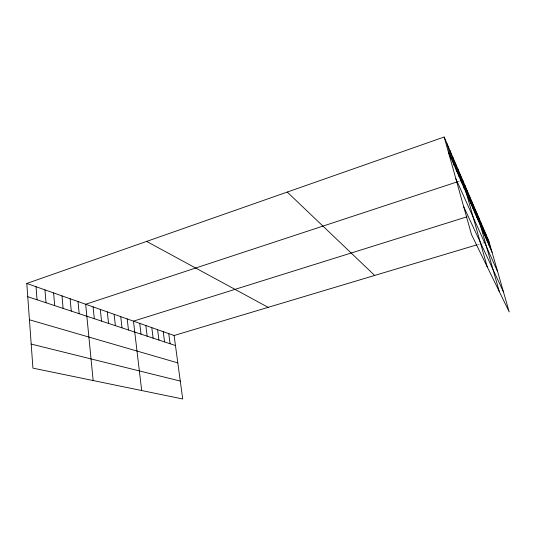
<?xml version="1.0" encoding="UTF-8"?>
<svg xmlns="http://www.w3.org/2000/svg" width="536" height="536" viewBox="0 0 536 536"><rect width="100%" height="100%" fill="white"/><g stroke="black" fill="none" stroke-linecap="round" stroke-linejoin="round"><path stroke-width="0.4" stroke-dasharray="2.68 2.01" d="M457.999 181.624L459.553 181.114M477.757 244.577L479.352 244.101M482.534 243.15L484.129 242.674"/><path stroke-width="0.8" d="M26.8 283.45L174.093 335.502L182.722 398.992L32.931 368.138L26.8 283.45L444.177 137.008L488.906 241.24L509.2 311.898L471.499 234.567L444.177 137.008M457.221 181.878L85.673 304.254L93.157 380.54M460.33 180.853L462.662 180.089L487.211 266.794M466.943 216.805L133.451 321.138L141.685 390.543M475.506 214.125L477.067 213.636L499.318 291.631M174.093 335.502L476.96 244.818M487.318 241.716L488.906 241.24M31.189 344.065L180.29 381.076M29.433 319.784L177.818 362.899M27.758 296.716L175.46 345.526M146.609 241.414L268.141 307.342M287.249 192.069L374.684 275.444M463.68 206.668L503.458 291.892M455.841 178.662L497.643 271.651M448.424 152.177L492.102 252.356M487.365 237.649L490.601 248.912M485.777 233.951L489.053 245.361M484.142 230.132L487.459 241.703M482.454 226.205L485.81 237.93M480.712 222.145L484.115 234.038M478.916 217.964L482.367 230.024M475.204 209.308L478.742 221.71M473.288 204.832L476.866 217.415M471.305 200.216L474.936 212.98M469.255 195.439L472.933 208.39M467.131 190.494L470.863 203.64M464.94 185.382L468.719 198.722M460.31 174.602L464.203 188.357M457.871 168.914L461.818 182.89M455.339 163.011L459.339 177.208M452.706 156.881L456.766 171.312M449.972 150.516L454.099 165.182M447.131 143.896L451.319 158.81M168.733 333.606L170.093 343.757M163.232 331.663L164.586 341.935M157.591 329.667L158.931 340.065M151.795 327.623L153.129 338.149M145.846 325.52L147.166 336.179M139.735 323.362L141.042 334.156M127.186 318.927L128.466 329.995M120.741 316.649L122.014 327.865M114.121 314.31L115.374 325.674M107.314 311.905L108.547 323.416M100.306 309.426L101.525 321.091M93.096 306.88L94.296 318.706M78.022 301.554L79.174 313.707M70.136 298.766L71.268 311.094M62.009 295.892L63.107 308.394M53.627 292.931L54.692 305.614M44.97 289.875L46.002 302.746M36.033 286.713L37.031 299.778"/></g></svg>
